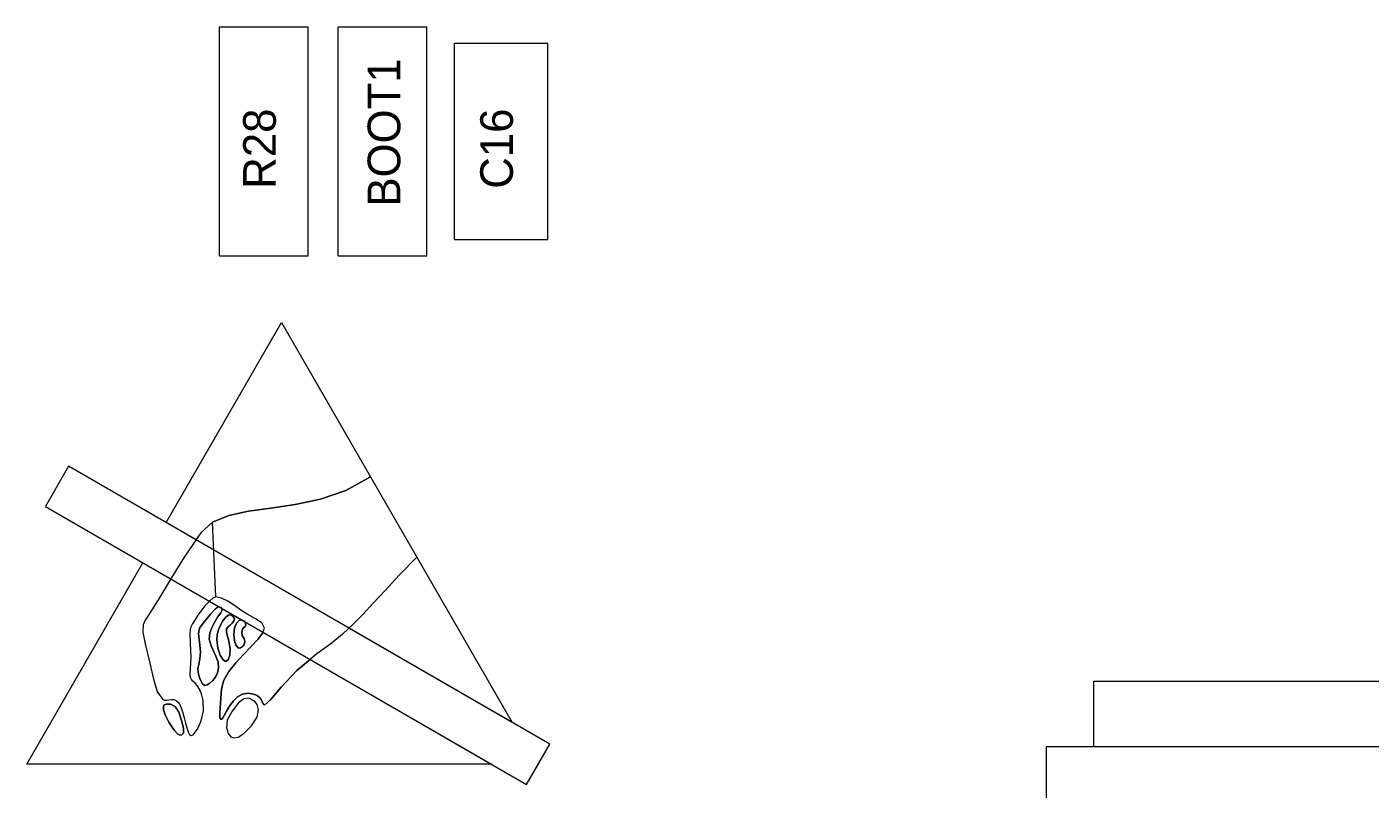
# Model space of a CAD drawing. Header units: millimetres. Extents: x 52 to 245, y 27 to 183.
# Drawn here: x 110.49 to 139.27, y 135.36 to 151.68 of the extents above; entities that cross this region are included whole.
import ezdxf

# ---------------------------------------------------------------- set-up
doc = ezdxf.new("R2010")
doc.units = ezdxf.units.MM
doc.layers.add('Mechanical15', color=56, linetype='Continuous')

msp = doc.modelspace()

# ---------------------------------------------------------------- linework, layer by layer
at = {"layer": 'Mechanical15', "color": 0, "lineweight": 5}
for p, q in [((114.62, 146.775), (114.62, 151.675)), ((114.62, 151.675), (116.52, 151.675)), ((116.52, 146.775), (116.52, 151.675)), ((117.16, 151.675), (119.06, 151.675)), ((117.16, 146.775), (117.16, 151.675)), ((119.06, 146.775), (119.06, 151.675)), ((119.65, 147.125), (119.65, 151.325)), ((119.65, 151.325), (121.65, 151.325)), ((121.65, 147.125), (121.65, 151.325)), ((119.65, 147.125), (121.65, 147.125)), ((114.62, 146.775), (116.52, 146.775)), ((117.16, 146.775), (119.06, 146.775)), ((113.474, 141.06), (115.947, 145.343)), ((115.947, 145.343), (117.852, 142.038)), ((115.947, 145.343), (117.852, 142.038)), ((111.382, 142.267), (110.886, 141.408)), ((121.693, 136.314), (111.382, 142.267)), ((117.325, 141.75), (117.852, 142.038)), ((117.852, 142.038), (117.325, 141.75)), ((117.852, 142.038), (118.845, 140.321)), ((116.782, 141.563), (117.325, 141.75)), ((117.325, 141.75), (116.782, 141.563)), ((110.886, 141.408), (121.197, 135.455)), ((115.239, 141.305), (115.72, 141.372)), ((115.72, 141.372), (115.239, 141.305)), ((115.72, 141.372), (116.241, 141.448)), ((116.241, 141.448), (115.72, 141.372)), ((116.241, 141.448), (116.782, 141.563)), ((116.782, 141.563), (116.241, 141.448)), ((114.113, 140.691), (113.474, 141.06)), ((114.468, 141.071), (114.214, 140.841)), ((114.468, 141.071), (114.214, 140.841)), ((114.468, 141.071), (114.816, 141.215)), ((114.816, 141.215), (114.468, 141.071)), ((114.542, 139.471), (114.468, 141.071)), ((114.542, 139.471), (114.468, 141.071)), ((114.816, 141.215), (115.239, 141.305)), ((115.239, 141.305), (114.816, 141.215)), ((114.214, 140.841), (113.862, 140.32)), ((114.214, 140.841), (114.113, 140.691)), ((110.49, 135.89), (112.978, 140.2)), ((112.978, 140.2), (113.574, 139.856)), ((113.862, 140.32), (113.584, 139.873)), ((118.845, 140.321), (118.47, 139.934)), ((118.47, 139.934), (118.845, 140.321)), ((118.845, 140.321), (120.891, 136.778)), ((113.584, 139.873), (113.338, 139.464)), ((118.47, 139.934), (118.166, 139.609)), ((118.166, 139.609), (118.47, 139.934)), ((113.574, 139.856), (113.338, 139.464)), ((118.166, 139.609), (117.912, 139.333)), ((117.912, 139.333), (118.166, 139.609)), ((113.338, 139.464), (113.082, 139.06)), ((113.338, 139.464), (113.082, 139.06)), ((114.243, 139.194), (114.326, 139.299)), ((114.243, 139.194), (114.326, 139.299)), ((114.326, 139.299), (114.407, 139.387)), ((114.326, 139.299), (114.4, 139.379)), ((114.4, 139.379), (114.612, 139.257)), ((114.407, 139.387), (114.481, 139.448)), ((114.481, 139.448), (114.542, 139.471)), ((114.661, 139.445), (114.542, 139.471)), ((114.798, 139.378), (114.661, 139.445)), ((114.94, 139.286), (114.798, 139.378)), ((117.912, 139.333), (117.689, 139.094)), ((117.689, 139.094), (117.912, 139.333)), ((113.082, 139.06), (113.022, 138.973)), ((113.082, 139.06), (113.022, 138.973)), ((114.093, 138.975), (114.163, 139.082)), ((114.093, 138.975), (114.163, 139.082)), ((114.163, 139.082), (114.243, 139.194)), ((114.163, 139.082), (114.243, 139.194)), ((114.335, 138.984), (114.433, 139.109)), ((114.433, 139.109), (114.335, 138.984)), ((114.433, 139.109), (114.521, 139.211)), ((114.521, 139.211), (114.433, 139.109)), ((114.577, 139.037), (114.484, 138.873)), ((114.484, 138.873), (114.577, 139.037)), ((114.521, 139.211), (114.596, 139.263)), ((114.596, 139.263), (114.521, 139.211)), ((114.643, 139.13), (114.577, 139.037)), ((114.577, 139.037), (114.643, 139.13)), ((114.596, 139.263), (114.653, 139.243)), ((114.612, 139.257), (114.596, 139.263)), ((114.672, 139.188), (114.643, 139.13)), ((114.643, 139.13), (114.672, 139.188)), ((114.653, 139.243), (114.672, 139.188)), ((114.672, 139.188), (114.657, 139.231)), ((114.657, 139.231), (115.094, 138.979)), ((114.691, 138.959), (114.748, 139.031)), ((114.748, 139.031), (114.691, 138.959)), ((114.748, 139.031), (114.805, 139.077)), ((114.805, 139.077), (114.748, 139.031)), ((114.805, 139.077), (114.859, 139.089)), ((114.859, 139.089), (114.805, 139.077)), ((114.859, 139.089), (114.905, 139.06)), ((114.905, 139.06), (114.859, 139.089)), ((114.905, 139.06), (114.936, 139.004)), ((114.936, 139.004), (114.905, 139.06)), ((115.074, 139.184), (114.94, 139.286)), ((115.225, 139.091), (115.074, 139.184)), ((115.391, 139.004), (115.225, 139.091)), ((117.689, 139.094), (117.476, 138.879)), ((117.476, 138.879), (117.689, 139.094)), ((112.981, 138.872), (112.977, 138.716)), ((112.981, 138.872), (112.977, 138.716)), ((113.022, 138.973), (112.981, 138.872)), ((113.022, 138.973), (112.981, 138.872)), ((113.988, 138.699), (114, 138.818)), ((113.988, 138.699), (114, 138.818)), ((114, 138.818), (114.036, 138.884)), ((114, 138.818), (114.036, 138.884)), ((114.036, 138.884), (114.093, 138.975)), ((114.036, 138.884), (114.093, 138.975)), ((114.165, 138.687), (114.187, 138.798)), ((114.187, 138.798), (114.165, 138.687)), ((114.187, 138.798), (114.247, 138.881)), ((114.247, 138.881), (114.187, 138.798)), ((114.247, 138.881), (114.335, 138.984)), ((114.335, 138.984), (114.247, 138.881)), ((114.484, 138.873), (114.41, 138.701)), ((114.41, 138.701), (114.484, 138.873)), ((114.569, 138.659), (114.597, 138.766)), ((114.597, 138.766), (114.569, 138.659)), ((114.597, 138.766), (114.639, 138.868)), ((114.639, 138.868), (114.597, 138.766)), ((114.639, 138.868), (114.691, 138.959)), ((114.691, 138.959), (114.639, 138.868)), ((114.797, 138.826), (114.77, 138.786)), ((114.77, 138.786), (114.797, 138.826)), ((114.77, 138.786), (114.77, 138.707)), ((114.77, 138.707), (114.77, 138.786)), ((114.843, 138.863), (114.797, 138.826)), ((114.797, 138.826), (114.843, 138.863)), ((114.892, 138.909), (114.843, 138.863)), ((114.843, 138.863), (114.892, 138.909)), ((114.927, 138.955), (114.892, 138.909)), ((114.892, 138.909), (114.927, 138.955)), ((114.922, 138.662), (114.94, 138.81)), ((114.94, 138.81), (114.922, 138.662)), ((114.936, 139.004), (114.927, 138.955)), ((114.927, 138.955), (114.936, 139.004)), ((114.94, 138.81), (114.982, 138.909)), ((114.982, 138.909), (114.94, 138.81)), ((114.982, 138.909), (115.037, 138.965)), ((115.037, 138.965), (114.982, 138.909)), ((115.037, 138.965), (115.091, 138.98)), ((115.091, 138.98), (115.037, 138.965)), ((115.091, 138.98), (115.16, 138.949)), ((115.094, 138.979), (115.091, 138.98)), ((115.109, 138.779), (115.095, 138.711)), ((115.095, 138.711), (115.109, 138.779)), ((115.139, 138.814), (115.109, 138.779)), ((115.109, 138.779), (115.139, 138.814)), ((115.169, 138.839), (115.139, 138.814)), ((115.139, 138.814), (115.169, 138.839)), ((115.16, 138.949), (115.181, 138.873)), ((115.181, 138.873), (115.162, 138.939)), ((115.162, 138.939), (115.548, 138.717)), ((115.181, 138.873), (115.169, 138.839)), ((115.169, 138.839), (115.181, 138.873)), ((115.524, 138.912), (115.391, 139.004)), ((115.578, 138.801), (115.524, 138.912)), ((115.539, 138.693), (115.578, 138.801)), ((117.476, 138.879), (117.254, 138.675)), ((117.39, 138.799), (117.476, 138.879)), ((120.891, 136.778), (117.39, 138.799)), ((112.977, 138.716), (113.026, 138.466)), ((112.977, 138.716), (113.026, 138.466)), ((113.026, 138.466), (113.125, 138.05)), ((113.026, 138.466), (113.125, 138.05)), ((113.999, 138.478), (113.988, 138.699)), ((113.999, 138.478), (113.988, 138.699)), ((114.007, 138.174), (113.999, 138.478)), ((114.007, 138.174), (113.999, 138.478)), ((114.187, 138.5), (114.165, 138.687)), ((114.165, 138.687), (114.187, 138.5)), ((114.208, 138.295), (114.187, 138.5)), ((114.187, 138.5), (114.208, 138.295)), ((114.41, 138.701), (114.395, 138.569)), ((114.395, 138.569), (114.41, 138.701)), ((114.395, 138.569), (114.44, 138.422)), ((114.44, 138.422), (114.395, 138.569)), ((114.56, 138.555), (114.569, 138.659)), ((114.569, 138.659), (114.56, 138.555)), ((114.582, 138.37), (114.56, 138.555)), ((114.56, 138.555), (114.582, 138.37)), ((114.77, 138.707), (114.808, 138.552)), ((114.808, 138.552), (114.77, 138.707)), ((114.808, 138.552), (114.843, 138.365)), ((114.843, 138.365), (114.808, 138.552)), ((114.936, 138.532), (114.922, 138.662)), ((114.922, 138.662), (114.936, 138.532)), ((114.965, 138.442), (114.936, 138.532)), ((114.936, 138.532), (114.965, 138.442)), ((115, 138.391), (114.965, 138.442)), ((114.965, 138.442), (115, 138.391)), ((115.095, 138.711), (115.104, 138.645)), ((115.104, 138.645), (115.095, 138.711)), ((115.104, 138.645), (115.125, 138.609)), ((115.125, 138.609), (115.104, 138.645)), ((115.144, 138.454), (115.111, 138.406)), ((115.111, 138.406), (115.144, 138.454)), ((115.125, 138.609), (115.146, 138.577)), ((115.146, 138.577), (115.125, 138.609)), ((115.157, 138.521), (115.144, 138.454)), ((115.144, 138.454), (115.157, 138.521)), ((115.146, 138.577), (115.157, 138.521)), ((115.157, 138.521), (115.146, 138.577)), ((115.294, 138.407), (115.438, 138.56)), ((115.438, 138.56), (115.294, 138.407)), ((115.438, 138.56), (115.539, 138.693)), ((115.539, 138.693), (115.438, 138.56)), ((115.548, 138.717), (115.539, 138.693)), ((117.002, 138.469), (116.701, 138.248)), ((117.254, 138.675), (117.002, 138.469)), ((113.99, 137.806), (114.007, 138.174)), ((113.99, 137.806), (114.007, 138.174)), ((114.171, 138.033), (114.196, 138.147)), ((114.196, 138.147), (114.171, 138.033)), ((114.196, 138.147), (114.208, 138.295)), ((114.208, 138.295), (114.196, 138.147)), ((114.44, 138.422), (114.542, 138.203)), ((114.542, 138.203), (114.44, 138.422)), ((114.542, 138.203), (114.587, 138.072)), ((114.587, 138.072), (114.542, 138.203)), ((114.632, 138.221), (114.582, 138.37)), ((114.582, 138.37), (114.632, 138.221)), ((114.694, 138.123), (114.632, 138.221)), ((114.632, 138.221), (114.694, 138.123)), ((114.836, 138.22), (114.802, 138.125)), ((114.802, 138.125), (114.836, 138.22)), ((114.843, 138.365), (114.836, 138.22)), ((114.836, 138.22), (114.843, 138.365)), ((114.964, 138.061), (115.13, 138.239)), ((115.13, 138.239), (114.964, 138.061)), ((115.033, 138.372), (115, 138.391)), ((115, 138.391), (115.033, 138.372)), ((115.069, 138.38), (115.033, 138.372)), ((115.033, 138.372), (115.069, 138.38)), ((115.111, 138.406), (115.069, 138.38)), ((115.069, 138.38), (115.111, 138.406)), ((115.13, 138.239), (115.294, 138.407)), ((115.294, 138.407), (115.13, 138.239)), ((116.701, 138.248), (116.271, 137.892)), ((113.125, 138.05), (113.202, 137.708)), ((113.125, 138.05), (113.202, 137.708)), ((114.156, 137.93), (114.171, 138.033)), ((114.171, 138.033), (114.156, 137.93)), ((114.167, 137.816), (114.156, 137.93)), ((114.156, 137.93), (114.167, 137.816)), ((114.595, 137.953), (114.574, 137.847)), ((114.574, 137.847), (114.595, 137.953)), ((114.587, 138.072), (114.595, 137.953)), ((114.595, 137.953), (114.587, 138.072)), ((114.753, 138.089), (114.694, 138.123)), ((114.694, 138.123), (114.753, 138.089)), ((114.71, 137.688), (114.817, 137.875)), ((114.817, 137.875), (114.71, 137.688)), ((114.802, 138.125), (114.753, 138.089)), ((114.753, 138.089), (114.802, 138.125)), ((114.817, 137.875), (114.964, 138.061)), ((114.964, 138.061), (114.817, 137.875)), ((116.271, 137.892), (115.941, 137.539)), ((115.941, 137.539), (116.271, 137.892)), ((116.271, 137.892), (116.561, 138.132)), ((116.561, 138.132), (120.444, 135.89)), ((113.202, 137.708), (113.284, 137.448)), ((113.202, 137.708), (113.284, 137.448)), ((113.993, 137.746), (113.99, 137.806)), ((113.993, 137.746), (113.99, 137.806)), ((114.015, 137.701), (113.993, 137.746)), ((114.015, 137.701), (113.993, 137.746)), ((114.049, 137.663), (114.015, 137.701)), ((114.049, 137.663), (114.015, 137.701)), ((114.093, 137.622), (114.049, 137.663)), ((114.093, 137.622), (114.049, 137.663)), ((114.142, 137.57), (114.093, 137.622)), ((114.142, 137.57), (114.093, 137.622)), ((114.19, 137.497), (114.142, 137.57)), ((114.19, 137.497), (114.142, 137.57)), ((114.202, 137.699), (114.167, 137.816)), ((114.167, 137.816), (114.202, 137.699)), ((114.25, 137.609), (114.202, 137.699)), ((114.202, 137.699), (114.25, 137.609)), ((114.304, 137.575), (114.25, 137.609)), ((114.25, 137.609), (114.304, 137.575)), ((114.354, 137.589), (114.304, 137.575)), ((114.304, 137.575), (114.354, 137.589)), ((114.413, 137.625), (114.354, 137.589)), ((114.354, 137.589), (114.413, 137.625)), ((114.475, 137.681), (114.413, 137.625)), ((114.413, 137.625), (114.475, 137.681)), ((114.531, 137.755), (114.475, 137.681)), ((114.475, 137.681), (114.531, 137.755)), ((114.574, 137.847), (114.531, 137.755)), ((114.531, 137.755), (114.574, 137.847)), ((114.663, 137.502), (114.71, 137.688)), ((114.71, 137.688), (114.663, 137.502)), ((133.35, 136.271), (133.35, 137.668)), ((133.35, 137.668), (151.13, 137.668)), ((113.284, 137.448), (113.399, 137.278)), ((113.284, 137.448), (113.399, 137.278)), ((114.234, 137.395), (114.19, 137.497)), ((114.234, 137.395), (114.19, 137.497)), ((114.27, 137.253), (114.234, 137.395)), ((114.27, 137.253), (114.234, 137.395)), ((114.641, 137.196), (114.663, 137.502)), ((114.663, 137.502), (114.641, 137.196)), ((115.005, 137.33), (114.912, 137.239)), ((114.912, 137.239), (115.005, 137.33)), ((115.111, 137.391), (115.005, 137.33)), ((115.005, 137.33), (115.111, 137.391)), ((115.138, 137.291), (115.025, 137.201)), ((115.138, 137.291), (115.025, 137.201)), ((115.233, 137.409), (115.111, 137.391)), ((115.111, 137.391), (115.233, 137.409)), ((115.245, 137.301), (115.138, 137.291)), ((115.245, 137.301), (115.138, 137.291)), ((115.344, 137.391), (115.233, 137.409)), ((115.233, 137.409), (115.344, 137.391)), ((115.365, 137.238), (115.245, 137.301)), ((115.365, 137.238), (115.245, 137.301)), ((115.422, 137.359), (115.344, 137.391)), ((115.344, 137.391), (115.422, 137.359)), ((115.475, 137.319), (115.422, 137.359)), ((115.422, 137.359), (115.475, 137.319)), ((115.508, 137.274), (115.475, 137.319)), ((115.475, 137.319), (115.508, 137.274)), ((115.941, 137.539), (115.713, 137.269)), ((115.713, 137.269), (115.941, 137.539)), ((113.399, 137.278), (113.44, 137.258)), ((113.399, 137.278), (113.44, 137.258)), ((113.414, 137.121), (113.427, 137.155)), ((113.427, 137.155), (113.414, 137.121)), ((113.418, 137.053), (113.414, 137.121)), ((113.414, 137.121), (113.418, 137.053)), ((113.453, 136.945), (113.418, 137.053)), ((113.418, 137.053), (113.453, 136.945)), ((113.427, 137.155), (113.475, 137.176)), ((113.475, 137.176), (113.427, 137.155)), ((113.44, 137.258), (113.487, 137.258)), ((113.44, 137.258), (113.487, 137.258)), ((113.475, 137.176), (113.566, 137.175)), ((113.566, 137.175), (113.475, 137.176)), ((113.487, 137.258), (113.538, 137.267)), ((113.487, 137.258), (113.538, 137.267)), ((113.538, 137.267), (113.591, 137.276)), ((113.538, 137.267), (113.591, 137.276)), ((113.566, 137.175), (113.666, 137.127)), ((113.666, 137.127), (113.566, 137.175)), ((113.591, 137.276), (113.646, 137.273)), ((113.591, 137.276), (113.646, 137.273)), ((113.646, 137.273), (113.699, 137.248)), ((113.646, 137.273), (113.699, 137.248)), ((113.666, 137.127), (113.744, 137.005)), ((113.744, 137.005), (113.666, 137.127)), ((113.699, 137.248), (113.75, 137.192)), ((113.699, 137.248), (113.75, 137.192)), ((113.744, 137.005), (113.808, 136.802)), ((113.808, 136.802), (113.744, 137.005)), ((113.75, 137.192), (113.796, 137.095)), ((113.75, 137.192), (113.796, 137.095)), ((113.796, 137.095), (113.83, 136.99)), ((113.796, 137.095), (113.83, 136.99)), ((114.225, 136.816), (114.275, 137.028)), ((114.225, 136.816), (114.275, 137.028)), ((114.275, 137.028), (114.27, 137.253)), ((114.275, 137.028), (114.27, 137.253)), ((114.622, 136.884), (114.623, 136.995)), ((114.623, 136.995), (114.622, 136.884)), ((114.623, 136.995), (114.641, 137.196)), ((114.641, 137.196), (114.623, 136.995)), ((114.769, 137.027), (114.718, 136.934)), ((114.718, 136.934), (114.769, 137.027)), ((114.834, 137.133), (114.769, 137.027)), ((114.769, 137.027), (114.834, 137.133)), ((114.886, 137.023), (114.779, 136.834)), ((114.886, 137.023), (114.779, 136.834)), ((114.912, 137.239), (114.834, 137.133)), ((114.834, 137.133), (114.912, 137.239)), ((115.025, 137.201), (114.886, 137.023)), ((115.025, 137.201), (114.886, 137.023)), ((115.422, 137.17), (115.365, 137.238)), ((115.422, 137.17), (115.365, 137.238)), ((115.454, 137.054), (115.422, 137.17)), ((115.454, 137.054), (115.422, 137.17)), ((115.426, 136.899), (115.454, 137.054)), ((115.426, 136.899), (115.454, 137.054)), ((115.53, 137.231), (115.508, 137.274)), ((115.508, 137.274), (115.53, 137.231)), ((115.546, 137.194), (115.53, 137.231)), ((115.53, 137.231), (115.546, 137.194)), ((115.565, 137.168), (115.546, 137.194)), ((115.546, 137.194), (115.565, 137.168)), ((115.592, 137.159), (115.565, 137.168)), ((115.565, 137.168), (115.592, 137.159)), ((115.713, 137.269), (115.592, 137.159)), ((115.592, 137.159), (115.713, 137.269)), ((113.533, 136.785), (113.453, 136.945)), ((113.453, 136.945), (113.533, 136.785)), ((113.645, 136.62), (113.533, 136.785)), ((113.533, 136.785), (113.645, 136.62)), ((113.808, 136.802), (113.844, 136.65)), ((113.844, 136.65), (113.808, 136.802)), ((113.83, 136.99), (113.86, 136.879)), ((113.83, 136.99), (113.86, 136.879)), ((113.86, 136.879), (113.888, 136.768)), ((113.86, 136.879), (113.888, 136.768)), ((113.888, 136.768), (113.916, 136.666)), ((113.888, 136.768), (113.916, 136.666)), ((114.143, 136.639), (114.225, 136.816)), ((114.143, 136.639), (114.225, 136.816)), ((114.65, 136.846), (114.622, 136.884)), ((114.622, 136.884), (114.65, 136.846)), ((114.678, 136.869), (114.65, 136.846)), ((114.65, 136.846), (114.678, 136.869)), ((114.718, 136.934), (114.678, 136.869)), ((114.678, 136.869), (114.718, 136.934)), ((114.779, 136.834), (114.765, 136.672)), ((114.779, 136.834), (114.765, 136.672)), ((115.136, 136.546), (115.302, 136.709)), ((115.136, 136.546), (115.302, 136.709)), ((115.302, 136.709), (115.426, 136.899)), ((115.302, 136.709), (115.426, 136.899)), ((113.716, 136.538), (113.645, 136.62)), ((113.645, 136.62), (113.716, 136.538)), ((113.764, 136.512), (113.716, 136.538)), ((113.716, 136.538), (113.764, 136.512)), ((113.812, 136.515), (113.764, 136.512)), ((113.764, 136.512), (113.812, 136.515)), ((113.846, 136.554), (113.812, 136.515)), ((113.812, 136.515), (113.846, 136.554)), ((113.844, 136.65), (113.846, 136.554)), ((113.846, 136.554), (113.844, 136.65)), ((113.916, 136.666), (113.944, 136.582)), ((113.916, 136.666), (113.944, 136.582)), ((113.944, 136.582), (113.976, 136.524)), ((113.944, 136.582), (113.976, 136.524)), ((113.976, 136.524), (114.011, 136.5)), ((113.976, 136.524), (114.011, 136.5)), ((114.011, 136.5), (114.052, 136.518)), ((114.011, 136.5), (114.052, 136.518)), ((114.052, 136.518), (114.143, 136.639)), ((114.052, 136.518), (114.143, 136.639)), ((114.765, 136.672), (114.806, 136.549)), ((114.765, 136.672), (114.806, 136.549)), ((114.806, 136.549), (114.863, 136.477)), ((114.806, 136.549), (114.863, 136.477)), ((114.863, 136.477), (114.925, 136.45)), ((114.863, 136.477), (114.925, 136.45)), ((114.925, 136.45), (115.014, 136.466)), ((114.925, 136.45), (115.014, 136.466)), ((115.014, 136.466), (115.136, 136.546)), ((115.014, 136.466), (115.136, 136.546)), ((121.197, 135.455), (121.693, 136.314)), ((132.334, 116.459), (132.334, 136.271)), ((132.334, 136.271), (152.146, 136.271)), ((120.444, 135.89), (110.49, 135.89))]:
    msp.add_line(p, q, dxfattribs=at)

# ---------------------------------------------------------------- texts
for s, p in [('BOOT1', (118.491, 147.828)), ('R28', (115.824, 148.209)), ('C16', (120.904, 148.209))]:
    msp.add_text(s, height=0.7, rotation=90, dxfattribs=at).set_placement(p)

doc.saveas('drawing.dxf')
